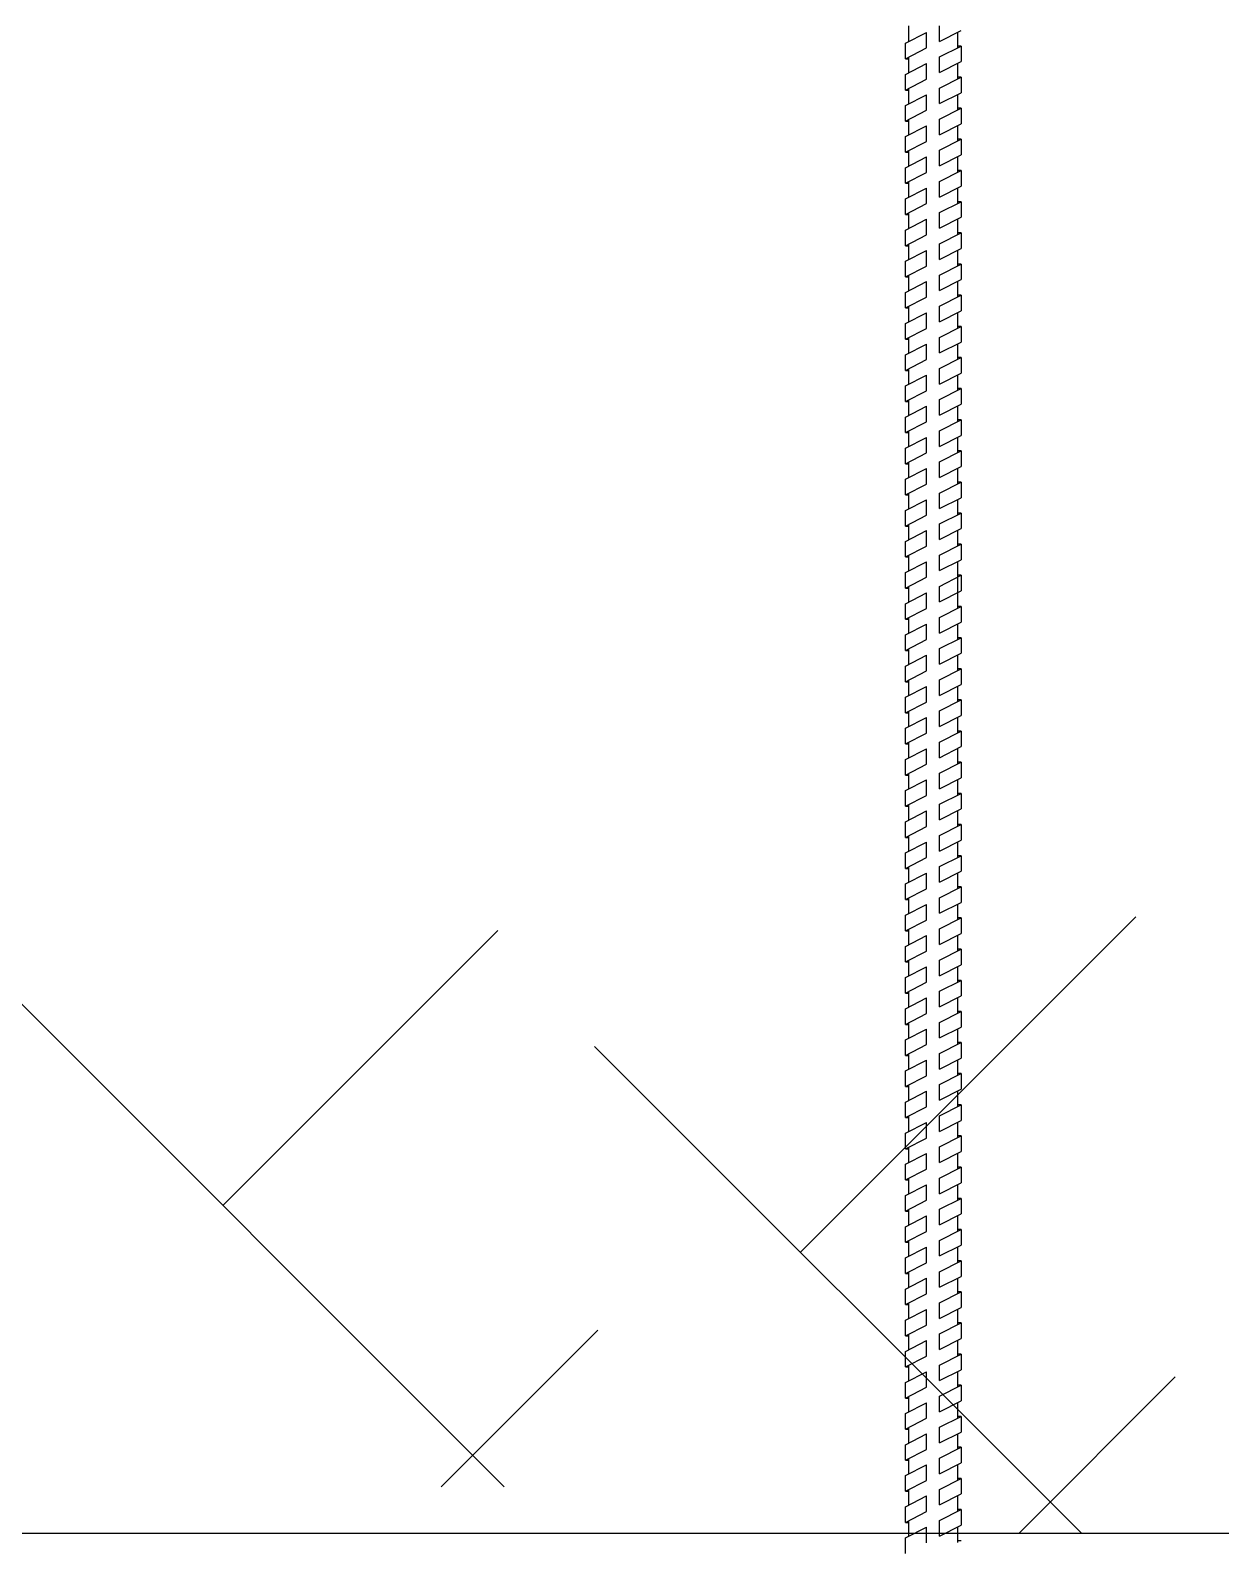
# Model space of a CAD drawing. Header units: millimetres. Extents: x -1985 to 969, y 203 to 500.
# Drawn here: x -1873.36 to -1862.67, y 338.71 to 352.4 of the extents above; entities that cross this region are included whole.
import ezdxf

# ---------------------------------------------------------------- set-up
doc = ezdxf.new("R2010")
doc.units = ezdxf.units.MM
doc.layers.add('А_1500_90', color=7, linetype='Continuous')

msp = doc.modelspace()

# ---------------------------------------------------------------- linework, layer by layer
for p, q in [((-1869.103, 339.31), (-1874.103, 344.31)), ((-1871.631, 341.839), (-1869.16, 344.31)), ((-1866.442, 341.419), (-1863.428, 344.433)), ((-1863.914, 338.891), (-1868.291, 343.268)), ((-1869.67, 339.31), (-1868.264, 340.716)), ((-1864.48, 338.891), (-1863.074, 340.297)), ((-1867.248, 338.891), (-1880.085, 338.891)), ((-1794.595, 338.891), (-1867.248, 338.891))]:
    msp.add_line(p, q)
at = {"layer": 'А_1500_90'}
for p, q in [((-1865.499, 352.285), (-1865.309, 352.382)), ((-1865.469, 352.3), (-1865.469, 352.44)), ((-1865.309, 352.242), (-1865.309, 352.382)), ((-1865.192, 352.301), (-1865.192, 352.441)), ((-1865.192, 352.301), (-1864.999, 352.399)), ((-1865.029, 352.244), (-1865.029, 352.384)), ((-1865.499, 352.145), (-1865.499, 352.285)), ((-1865.499, 352.145), (-1865.309, 352.242)), ((-1865.192, 352.161), (-1864.999, 352.259)), ((-1864.999, 352.259), (-1865.029, 352.259)), ((-1864.999, 352.259), (-1864.999, 352.119)), ((-1865.499, 352.145), (-1865.469, 352.145)), ((-1865.469, 352.02), (-1865.469, 352.16)), ((-1865.192, 352.021), (-1865.192, 352.161)), ((-1865.192, 352.021), (-1864.999, 352.119)), ((-1865.029, 351.965), (-1865.029, 352.104)), ((-1865.499, 352.004), (-1865.309, 352.101)), ((-1865.499, 351.864), (-1865.499, 352.004)), ((-1865.309, 351.961), (-1865.309, 352.101)), ((-1865.192, 351.882), (-1864.999, 351.98)), ((-1864.999, 351.98), (-1865.029, 351.98)), ((-1864.999, 351.98), (-1864.999, 351.84)), ((-1865.499, 351.864), (-1865.309, 351.961)), ((-1865.499, 351.864), (-1865.469, 351.864)), ((-1865.469, 351.741), (-1865.469, 351.88)), ((-1865.192, 351.742), (-1865.192, 351.882)), ((-1865.192, 351.742), (-1864.999, 351.84)), ((-1865.499, 351.725), (-1865.309, 351.822)), ((-1865.499, 351.585), (-1865.499, 351.725)), ((-1865.309, 351.682), (-1865.309, 351.822)), ((-1865.192, 351.602), (-1864.999, 351.7)), ((-1865.029, 351.685), (-1865.029, 351.825)), ((-1864.999, 351.7), (-1865.029, 351.7)), ((-1864.999, 351.7), (-1864.999, 351.56)), ((-1865.499, 351.585), (-1865.309, 351.682)), ((-1865.499, 351.585), (-1865.469, 351.585)), ((-1865.469, 351.46), (-1865.469, 351.601)), ((-1865.192, 351.462), (-1865.192, 351.602)), ((-1865.192, 351.462), (-1864.999, 351.56)), ((-1865.499, 351.445), (-1865.309, 351.542)), ((-1865.499, 351.305), (-1865.499, 351.445)), ((-1865.309, 351.402), (-1865.309, 351.542)), ((-1865.192, 351.322), (-1864.999, 351.421)), ((-1865.029, 351.405), (-1865.029, 351.545)), ((-1864.999, 351.421), (-1865.029, 351.421)), ((-1864.999, 351.421), (-1864.999, 351.281)), ((-1865.499, 351.305), (-1865.309, 351.402)), ((-1865.499, 351.305), (-1865.469, 351.305)), ((-1865.469, 351.181), (-1865.469, 351.32)), ((-1865.192, 351.182), (-1865.192, 351.322)), ((-1865.499, 351.166), (-1865.309, 351.263)), ((-1865.499, 351.026), (-1865.499, 351.166)), ((-1865.309, 351.123), (-1865.309, 351.263)), ((-1865.192, 351.182), (-1864.999, 351.281)), ((-1865.029, 351.125), (-1865.029, 351.265)), ((-1865.499, 351.026), (-1865.309, 351.123)), ((-1865.499, 351.026), (-1865.469, 351.026)), ((-1865.469, 350.901), (-1865.469, 351.041)), ((-1865.192, 351.042), (-1864.999, 351.14)), ((-1865.192, 350.902), (-1865.192, 351.042)), ((-1864.999, 351.14), (-1865.029, 351.14)), ((-1864.999, 351.14), (-1864.999, 351)), ((-1865.499, 350.886), (-1865.309, 350.983)), ((-1865.499, 350.746), (-1865.499, 350.886)), ((-1865.309, 350.843), (-1865.309, 350.983)), ((-1865.192, 350.902), (-1864.999, 351)), ((-1865.029, 350.845), (-1865.029, 350.985)), ((-1865.499, 350.746), (-1865.309, 350.843)), ((-1865.499, 350.746), (-1865.469, 350.746)), ((-1865.469, 350.621), (-1865.469, 350.761)), ((-1865.192, 350.762), (-1864.999, 350.86)), ((-1865.192, 350.622), (-1865.192, 350.762)), ((-1864.999, 350.86), (-1865.029, 350.86)), ((-1864.999, 350.86), (-1864.999, 350.72)), ((-1865.499, 350.605), (-1865.309, 350.702)), ((-1865.499, 350.465), (-1865.499, 350.605)), ((-1865.309, 350.562), (-1865.309, 350.702)), ((-1865.192, 350.622), (-1864.999, 350.72)), ((-1865.029, 350.565), (-1865.029, 350.705)), ((-1865.499, 350.465), (-1865.309, 350.562)), ((-1865.499, 350.465), (-1865.469, 350.465)), ((-1865.469, 350.34), (-1865.469, 350.481)), ((-1865.192, 350.482), (-1864.999, 350.58)), ((-1865.192, 350.342), (-1865.192, 350.482)), ((-1864.999, 350.58), (-1865.029, 350.58)), ((-1864.999, 350.58), (-1864.999, 350.44)), ((-1865.499, 350.325), (-1865.309, 350.422)), ((-1865.499, 350.185), (-1865.499, 350.325)), ((-1865.309, 350.282), (-1865.309, 350.422)), ((-1865.192, 350.342), (-1864.999, 350.44)), ((-1865.029, 350.284), (-1865.029, 350.425)), ((-1865.499, 350.185), (-1865.309, 350.282)), ((-1865.469, 350.06), (-1865.469, 350.2)), ((-1865.192, 350.201), (-1864.999, 350.3)), ((-1865.192, 350.061), (-1865.192, 350.201)), ((-1864.999, 350.3), (-1865.029, 350.3)), ((-1864.999, 350.3), (-1864.999, 350.16)), ((-1865.499, 350.185), (-1865.469, 350.185)), ((-1865.499, 350.045), (-1865.309, 350.142)), ((-1865.309, 350.002), (-1865.309, 350.142)), ((-1865.192, 350.061), (-1864.999, 350.16)), ((-1865.029, 350.004), (-1865.029, 350.144)), ((-1865.499, 349.905), (-1865.499, 350.045)), ((-1865.499, 349.905), (-1865.309, 350.002)), ((-1865.469, 349.78), (-1865.469, 349.92)), ((-1865.192, 349.921), (-1864.999, 350.019)), ((-1865.192, 349.781), (-1865.192, 349.921)), ((-1864.999, 350.019), (-1865.029, 350.019)), ((-1864.999, 350.019), (-1864.999, 349.879)), ((-1865.499, 349.905), (-1865.469, 349.905)), ((-1865.499, 349.765), (-1865.309, 349.862)), ((-1865.309, 349.722), (-1865.309, 349.862)), ((-1865.192, 349.781), (-1864.999, 349.879)), ((-1865.029, 349.724), (-1865.029, 349.864)), ((-1865.499, 349.625), (-1865.499, 349.765)), ((-1865.499, 349.625), (-1865.309, 349.722)), ((-1865.469, 349.499), (-1865.469, 349.64)), ((-1865.192, 349.641), (-1864.999, 349.739)), ((-1865.192, 349.501), (-1865.192, 349.641)), ((-1864.999, 349.739), (-1865.029, 349.739)), ((-1864.999, 349.739), (-1864.999, 349.599)), ((-1865.499, 349.625), (-1865.469, 349.625)), ((-1865.499, 349.484), (-1865.309, 349.581)), ((-1865.309, 349.441), (-1865.309, 349.581)), ((-1865.192, 349.501), (-1864.999, 349.599)), ((-1865.029, 349.443), (-1865.029, 349.584)), ((-1865.499, 349.344), (-1865.499, 349.484)), ((-1865.499, 349.344), (-1865.309, 349.441)), ((-1865.192, 349.361), (-1864.999, 349.459)), ((-1864.999, 349.459), (-1865.029, 349.459)), ((-1864.999, 349.459), (-1864.999, 349.319)), ((-1865.499, 349.344), (-1865.469, 349.344)), ((-1865.499, 349.204), (-1865.309, 349.301)), ((-1865.469, 349.219), (-1865.469, 349.359)), ((-1865.309, 349.161), (-1865.309, 349.301)), ((-1865.192, 349.221), (-1865.192, 349.361)), ((-1865.192, 349.221), (-1864.999, 349.319)), ((-1865.029, 349.164), (-1865.029, 349.303)), ((-1865.499, 349.064), (-1865.499, 349.204)), ((-1865.499, 349.064), (-1865.309, 349.161)), ((-1865.192, 349.081), (-1864.999, 349.18)), ((-1864.999, 349.18), (-1865.029, 349.18)), ((-1864.999, 349.18), (-1864.999, 349.04)), ((-1865.499, 349.064), (-1865.469, 349.064)), ((-1865.499, 348.925), (-1865.309, 349.022)), ((-1865.469, 348.94), (-1865.469, 349.079)), ((-1865.309, 348.882), (-1865.309, 349.022)), ((-1865.192, 348.941), (-1865.192, 349.081)), ((-1865.192, 348.941), (-1864.999, 349.04)), ((-1865.029, 348.884), (-1865.029, 349.024)), ((-1865.499, 348.785), (-1865.499, 348.925)), ((-1865.499, 348.785), (-1865.309, 348.882)), ((-1865.192, 348.801), (-1864.999, 348.9)), ((-1864.999, 348.9), (-1865.029, 348.9)), ((-1864.999, 348.9), (-1864.999, 348.76)), ((-1865.499, 348.785), (-1865.469, 348.785)), ((-1865.499, 348.645), (-1865.309, 348.742)), ((-1865.469, 348.66), (-1865.469, 348.8)), ((-1865.309, 348.602), (-1865.309, 348.742)), ((-1865.192, 348.661), (-1865.192, 348.801)), ((-1865.192, 348.661), (-1864.999, 348.76)), ((-1865.029, 348.605), (-1865.029, 348.744)), ((-1865.499, 348.505), (-1865.499, 348.645)), ((-1865.499, 348.505), (-1865.309, 348.602)), ((-1865.192, 348.522), (-1864.999, 348.62)), ((-1864.999, 348.62), (-1865.029, 348.62)), ((-1864.999, 348.62), (-1864.999, 348.48)), ((-1865.499, 348.505), (-1865.469, 348.505)), ((-1865.499, 348.365), (-1865.309, 348.462)), ((-1865.469, 348.381), (-1865.469, 348.52)), ((-1865.309, 348.322), (-1865.309, 348.462)), ((-1865.192, 348.382), (-1865.192, 348.522)), ((-1865.192, 348.382), (-1864.999, 348.48)), ((-1865.029, 348.325), (-1865.029, 348.465)), ((-1865.499, 348.225), (-1865.499, 348.365)), ((-1865.499, 348.225), (-1865.309, 348.322)), ((-1865.192, 348.242), (-1864.999, 348.34)), ((-1864.999, 348.34), (-1865.029, 348.34)), ((-1864.999, 348.34), (-1864.999, 348.2)), ((-1865.499, 348.225), (-1865.469, 348.225)), ((-1865.499, 348.085), (-1865.309, 348.182)), ((-1865.469, 348.1), (-1865.469, 348.241)), ((-1865.309, 348.042), (-1865.309, 348.182)), ((-1865.192, 348.102), (-1865.192, 348.242)), ((-1865.192, 348.102), (-1864.999, 348.2)), ((-1865.029, 348.047), (-1865.029, 348.185)), ((-1865.499, 347.945), (-1865.499, 348.085)), ((-1865.499, 347.945), (-1865.309, 348.042)), ((-1865.192, 347.964), (-1864.999, 348.062)), ((-1864.999, 348.062), (-1865.029, 348.062)), ((-1864.999, 348.062), (-1864.999, 347.922)), ((-1865.499, 347.945), (-1865.469, 347.945)), ((-1865.499, 347.807), (-1865.309, 347.904)), ((-1865.469, 347.823), (-1865.469, 347.96)), ((-1865.309, 347.764), (-1865.309, 347.904)), ((-1865.192, 347.824), (-1865.192, 347.964)), ((-1865.192, 347.824), (-1864.999, 347.922)), ((-1865.029, 347.767), (-1865.029, 347.907)), ((-1865.499, 347.667), (-1865.499, 347.807)), ((-1865.499, 347.667), (-1865.309, 347.764)), ((-1865.192, 347.684), (-1864.999, 347.782)), ((-1864.999, 347.782), (-1865.029, 347.782)), ((-1864.999, 347.782), (-1864.999, 347.642)), ((-1865.499, 347.667), (-1865.469, 347.667)), ((-1865.499, 347.527), (-1865.309, 347.624)), ((-1865.469, 347.542), (-1865.469, 347.683)), ((-1865.309, 347.484), (-1865.309, 347.624)), ((-1865.192, 347.544), (-1865.192, 347.684)), ((-1865.192, 347.544), (-1864.999, 347.642)), ((-1865.029, 347.206), (-1865.029, 347.627)), ((-1865.499, 347.387), (-1865.499, 347.527)), ((-1865.499, 347.387), (-1865.309, 347.484)), ((-1865.192, 347.403), (-1864.999, 347.502)), ((-1864.999, 347.502), (-1865.029, 347.502)), ((-1864.999, 347.502), (-1864.999, 347.362)), ((-1865.499, 347.387), (-1865.469, 347.387)), ((-1865.499, 347.247), (-1865.309, 347.344)), ((-1865.469, 347.262), (-1865.469, 347.402)), ((-1865.309, 347.204), (-1865.309, 347.344)), ((-1865.192, 347.263), (-1865.192, 347.403)), ((-1865.192, 347.263), (-1864.999, 347.362)), ((-1865.499, 347.107), (-1865.499, 347.247)), ((-1865.499, 347.107), (-1865.309, 347.204)), ((-1865.192, 347.123), (-1864.999, 347.222)), ((-1864.999, 347.222), (-1865.029, 347.222)), ((-1864.999, 347.222), (-1864.999, 347.082)), ((-1865.499, 347.107), (-1865.469, 347.107)), ((-1865.499, 346.967), (-1865.309, 347.064)), ((-1865.469, 346.982), (-1865.469, 347.122)), ((-1865.309, 346.924), (-1865.309, 347.064)), ((-1865.192, 346.983), (-1865.192, 347.123)), ((-1865.192, 346.983), (-1864.999, 347.082)), ((-1865.029, 346.926), (-1865.029, 347.066)), ((-1865.499, 346.827), (-1865.499, 346.967)), ((-1865.499, 346.827), (-1865.309, 346.924)), ((-1865.192, 346.843), (-1864.999, 346.941)), ((-1864.999, 346.941), (-1865.029, 346.941)), ((-1864.999, 346.941), (-1864.999, 346.801)), ((-1865.499, 346.827), (-1865.469, 346.827)), ((-1865.499, 346.686), (-1865.309, 346.783)), ((-1865.469, 346.702), (-1865.469, 346.842)), ((-1865.309, 346.643), (-1865.309, 346.783)), ((-1865.192, 346.703), (-1865.192, 346.843)), ((-1865.192, 346.703), (-1864.999, 346.801)), ((-1865.029, 346.646), (-1865.029, 346.786)), ((-1865.499, 346.546), (-1865.499, 346.686)), ((-1865.499, 346.546), (-1865.309, 346.643)), ((-1865.192, 346.563), (-1864.999, 346.661)), ((-1864.999, 346.661), (-1865.029, 346.661)), ((-1864.999, 346.661), (-1864.999, 346.521)), ((-1865.499, 346.546), (-1865.469, 346.546)), ((-1865.499, 346.406), (-1865.309, 346.503)), ((-1865.469, 346.421), (-1865.469, 346.562)), ((-1865.309, 346.363), (-1865.309, 346.503)), ((-1865.192, 346.423), (-1865.192, 346.563)), ((-1865.192, 346.423), (-1864.999, 346.521)), ((-1865.029, 346.366), (-1865.029, 346.506)), ((-1865.499, 346.266), (-1865.499, 346.406)), ((-1865.499, 346.266), (-1865.309, 346.363)), ((-1865.192, 346.284), (-1864.999, 346.382)), ((-1864.999, 346.382), (-1865.029, 346.382)), ((-1864.999, 346.382), (-1864.999, 346.242)), ((-1865.499, 346.266), (-1865.469, 346.266)), ((-1865.499, 346.127), (-1865.309, 346.224)), ((-1865.469, 346.142), (-1865.469, 346.281)), ((-1865.309, 346.084), (-1865.309, 346.224)), ((-1865.192, 346.144), (-1865.192, 346.284)), ((-1865.192, 346.144), (-1864.999, 346.242)), ((-1865.029, 346.086), (-1865.029, 346.226)), ((-1865.499, 345.987), (-1865.499, 346.127)), ((-1865.499, 345.987), (-1865.309, 346.084)), ((-1865.192, 346.003), (-1864.999, 346.102)), ((-1864.999, 346.102), (-1865.029, 346.102)), ((-1864.999, 346.102), (-1864.999, 345.962)), ((-1865.499, 345.987), (-1865.469, 345.987)), ((-1865.499, 345.847), (-1865.309, 345.944)), ((-1865.469, 345.862), (-1865.469, 346.002)), ((-1865.309, 345.804), (-1865.309, 345.944)), ((-1865.192, 345.863), (-1865.192, 346.003)), ((-1865.192, 345.863), (-1864.999, 345.962)), ((-1865.029, 345.807), (-1865.029, 345.946)), ((-1865.499, 345.707), (-1865.499, 345.847)), ((-1865.192, 345.724), (-1864.999, 345.822)), ((-1864.999, 345.822), (-1865.029, 345.822)), ((-1864.999, 345.822), (-1864.999, 345.682)), ((-1865.499, 345.707), (-1865.309, 345.804)), ((-1865.499, 345.707), (-1865.469, 345.707)), ((-1865.469, 345.583), (-1865.469, 345.722)), ((-1865.192, 345.584), (-1865.192, 345.724)), ((-1865.192, 345.584), (-1864.999, 345.682)), ((-1865.499, 345.567), (-1865.309, 345.664)), ((-1865.499, 345.427), (-1865.499, 345.567)), ((-1865.309, 345.524), (-1865.309, 345.664)), ((-1865.192, 345.444), (-1864.999, 345.542)), ((-1865.029, 345.527), (-1865.029, 345.667)), ((-1864.999, 345.542), (-1865.029, 345.542)), ((-1864.999, 345.542), (-1864.999, 345.402)), ((-1865.499, 345.427), (-1865.309, 345.524)), ((-1865.499, 345.427), (-1865.469, 345.427)), ((-1865.469, 345.302), (-1865.469, 345.443)), ((-1865.192, 345.304), (-1865.192, 345.444)), ((-1865.192, 345.304), (-1864.999, 345.402)), ((-1865.499, 345.287), (-1865.309, 345.384)), ((-1865.499, 345.147), (-1865.499, 345.287)), ((-1865.309, 345.244), (-1865.309, 345.384)), ((-1865.192, 345.164), (-1864.999, 345.262)), ((-1865.029, 345.247), (-1865.029, 345.387)), ((-1864.999, 345.262), (-1865.029, 345.262)), ((-1864.999, 345.262), (-1864.999, 345.122)), ((-1865.499, 345.147), (-1865.309, 345.244)), ((-1865.499, 345.147), (-1865.469, 345.147)), ((-1865.469, 345.023), (-1865.469, 345.162)), ((-1865.192, 345.024), (-1865.192, 345.164)), ((-1865.192, 345.024), (-1864.999, 345.122)), ((-1865.499, 345.008), (-1865.309, 345.105)), ((-1865.499, 344.868), (-1865.499, 345.008)), ((-1865.309, 344.965), (-1865.309, 345.105)), ((-1865.029, 344.967), (-1865.029, 345.107)), ((-1865.499, 344.868), (-1865.309, 344.965)), ((-1865.499, 344.868), (-1865.469, 344.868)), ((-1865.469, 344.743), (-1865.469, 344.883)), ((-1865.192, 344.884), (-1864.999, 344.982)), ((-1865.192, 344.744), (-1865.192, 344.884)), ((-1864.999, 344.982), (-1865.029, 344.982)), ((-1864.999, 344.982), (-1864.999, 344.842)), ((-1865.499, 344.728), (-1865.309, 344.824)), ((-1865.499, 344.588), (-1865.499, 344.728)), ((-1865.309, 344.684), (-1865.309, 344.824)), ((-1865.192, 344.744), (-1864.999, 344.842)), ((-1865.029, 344.687), (-1865.029, 344.827)), ((-1865.499, 344.588), (-1865.309, 344.684)), ((-1865.499, 344.588), (-1865.469, 344.588)), ((-1865.469, 344.463), (-1865.469, 344.603)), ((-1865.192, 344.604), (-1864.999, 344.702)), ((-1865.192, 344.464), (-1865.192, 344.604)), ((-1864.999, 344.702), (-1865.029, 344.702)), ((-1864.999, 344.702), (-1864.999, 344.562)), ((-1865.499, 344.447), (-1865.309, 344.544)), ((-1865.499, 344.307), (-1865.499, 344.447)), ((-1865.309, 344.404), (-1865.309, 344.544)), ((-1865.192, 344.464), (-1864.999, 344.562)), ((-1865.029, 344.407), (-1865.029, 344.547)), ((-1865.499, 344.307), (-1865.309, 344.404)), ((-1865.499, 344.307), (-1865.469, 344.307)), ((-1865.469, 344.182), (-1865.469, 344.323)), ((-1865.192, 344.324), (-1864.999, 344.422)), ((-1865.192, 344.184), (-1865.192, 344.324)), ((-1864.999, 344.422), (-1865.029, 344.422)), ((-1864.999, 344.422), (-1864.999, 344.282)), ((-1865.499, 344.167), (-1865.309, 344.264)), ((-1865.499, 344.027), (-1865.499, 344.167)), ((-1865.309, 344.124), (-1865.309, 344.264)), ((-1865.192, 344.184), (-1864.999, 344.282)), ((-1865.029, 344.126), (-1865.029, 344.267)), ((-1865.499, 344.027), (-1865.309, 344.124)), ((-1865.499, 344.027), (-1865.469, 344.027)), ((-1865.469, 343.902), (-1865.469, 344.042)), ((-1865.192, 344.043), (-1864.999, 344.141)), ((-1865.192, 343.903), (-1865.192, 344.043)), ((-1864.999, 344.141), (-1865.029, 344.141)), ((-1864.999, 344.141), (-1864.999, 344.001)), ((-1865.499, 343.887), (-1865.309, 343.984)), ((-1865.309, 343.844), (-1865.309, 343.984)), ((-1865.192, 343.903), (-1864.999, 344.001)), ((-1865.029, 343.846), (-1865.029, 343.986)), ((-1865.499, 343.747), (-1865.499, 343.887)), ((-1865.499, 343.747), (-1865.309, 343.844)), ((-1865.469, 343.622), (-1865.469, 343.762)), ((-1865.192, 343.763), (-1864.999, 343.861)), ((-1865.192, 343.623), (-1865.192, 343.763)), ((-1864.999, 343.861), (-1865.029, 343.861)), ((-1864.999, 343.861), (-1864.999, 343.721)), ((-1865.499, 343.747), (-1865.469, 343.747)), ((-1865.499, 343.606), (-1865.309, 343.703)), ((-1865.309, 343.563), (-1865.309, 343.703)), ((-1865.192, 343.623), (-1864.999, 343.721)), ((-1865.029, 343.567), (-1865.029, 343.706)), ((-1865.499, 343.466), (-1865.499, 343.606)), ((-1865.499, 343.466), (-1865.309, 343.563)), ((-1865.469, 343.343), (-1865.469, 343.482)), ((-1865.192, 343.484), (-1864.999, 343.582)), ((-1865.192, 343.344), (-1865.192, 343.484)), ((-1864.999, 343.582), (-1865.029, 343.582)), ((-1864.999, 343.582), (-1864.999, 343.442)), ((-1865.499, 343.466), (-1865.469, 343.466)), ((-1865.499, 343.327), (-1865.309, 343.424)), ((-1865.309, 343.284), (-1865.309, 343.424)), ((-1865.192, 343.344), (-1864.999, 343.442)), ((-1865.029, 343.287), (-1865.029, 343.427)), ((-1865.499, 343.187), (-1865.499, 343.327)), ((-1865.499, 343.187), (-1865.309, 343.284)), ((-1865.192, 343.204), (-1864.999, 343.302)), ((-1864.999, 343.302), (-1865.029, 343.302)), ((-1864.999, 343.302), (-1864.999, 343.162)), ((-1865.499, 343.187), (-1865.469, 343.187)), ((-1865.499, 343.047), (-1865.309, 343.144)), ((-1865.469, 343.062), (-1865.469, 343.203)), ((-1865.309, 343.004), (-1865.309, 343.144)), ((-1865.192, 343.064), (-1865.192, 343.204)), ((-1865.192, 343.064), (-1864.999, 343.162)), ((-1865.029, 343.007), (-1865.029, 343.147)), ((-1865.499, 342.907), (-1865.499, 343.047)), ((-1865.499, 342.907), (-1865.309, 343.004)), ((-1865.192, 342.924), (-1864.999, 343.023)), ((-1864.999, 343.023), (-1865.029, 343.023)), ((-1864.999, 343.023), (-1864.999, 342.883)), ((-1865.499, 342.907), (-1865.469, 342.907)), ((-1865.499, 342.768), (-1865.309, 342.865)), ((-1865.469, 342.783), (-1865.469, 342.922)), ((-1865.309, 342.725), (-1865.309, 342.865)), ((-1865.192, 342.784), (-1865.192, 342.924)), ((-1865.192, 342.784), (-1864.999, 342.883)), ((-1865.029, 342.727), (-1865.029, 342.867)), ((-1865.499, 342.628), (-1865.499, 342.768)), ((-1865.499, 342.628), (-1865.309, 342.725)), ((-1865.192, 342.644), (-1864.999, 342.742)), ((-1864.999, 342.742), (-1865.029, 342.742)), ((-1864.999, 342.742), (-1864.999, 342.602)), ((-1865.499, 342.628), (-1865.469, 342.628)), ((-1865.499, 342.488), (-1865.309, 342.584)), ((-1865.469, 342.503), (-1865.469, 342.643)), ((-1865.309, 342.444), (-1865.309, 342.584)), ((-1865.192, 342.504), (-1865.192, 342.644)), ((-1865.192, 342.504), (-1864.999, 342.602)), ((-1865.029, 342.447), (-1865.029, 342.587)), ((-1865.499, 342.348), (-1865.499, 342.488)), ((-1865.499, 342.348), (-1865.309, 342.444)), ((-1865.192, 342.364), (-1864.999, 342.463)), ((-1864.999, 342.463), (-1865.029, 342.463)), ((-1864.999, 342.463), (-1864.999, 342.323)), ((-1865.499, 342.348), (-1865.469, 342.348)), ((-1865.499, 342.208), (-1865.309, 342.305)), ((-1865.469, 342.223), (-1865.469, 342.363)), ((-1865.309, 342.165), (-1865.309, 342.305)), ((-1865.192, 342.224), (-1865.192, 342.364)), ((-1865.192, 342.224), (-1864.999, 342.323)), ((-1865.029, 342.167), (-1865.029, 342.307)), ((-1865.499, 342.068), (-1865.499, 342.208)), ((-1865.499, 342.068), (-1865.309, 342.165)), ((-1865.192, 342.084), (-1864.999, 342.182)), ((-1864.999, 342.182), (-1865.029, 342.182)), ((-1864.999, 342.182), (-1864.999, 342.042)), ((-1865.499, 342.068), (-1865.469, 342.068)), ((-1865.499, 341.928), (-1865.309, 342.025)), ((-1865.469, 341.943), (-1865.469, 342.083)), ((-1865.309, 341.885), (-1865.309, 342.025)), ((-1865.192, 341.944), (-1865.192, 342.084)), ((-1865.192, 341.944), (-1864.999, 342.042)), ((-1865.029, 341.887), (-1865.029, 342.027)), ((-1865.499, 341.788), (-1865.499, 341.928)), ((-1865.499, 341.788), (-1865.309, 341.885)), ((-1865.192, 341.804), (-1864.999, 341.902)), ((-1864.999, 341.902), (-1865.029, 341.902)), ((-1864.999, 341.902), (-1864.999, 341.762)), ((-1865.499, 341.788), (-1865.469, 341.788)), ((-1865.499, 341.647), (-1865.309, 341.744)), ((-1865.469, 341.663), (-1865.469, 341.803)), ((-1865.309, 341.604), (-1865.309, 341.744)), ((-1865.192, 341.664), (-1865.192, 341.804)), ((-1865.192, 341.664), (-1864.999, 341.762)), ((-1865.029, 341.607), (-1865.029, 341.747)), ((-1865.499, 341.507), (-1865.499, 341.647)), ((-1865.499, 341.507), (-1865.309, 341.604)), ((-1865.192, 341.524), (-1864.999, 341.622)), ((-1864.999, 341.622), (-1865.029, 341.622)), ((-1864.999, 341.622), (-1864.999, 341.482)), ((-1865.499, 341.507), (-1865.469, 341.507)), ((-1865.499, 341.367), (-1865.309, 341.464)), ((-1865.469, 341.382), (-1865.469, 341.523)), ((-1865.309, 341.324), (-1865.309, 341.464)), ((-1865.192, 341.384), (-1865.192, 341.524)), ((-1865.192, 341.384), (-1864.999, 341.482)), ((-1865.029, 341.326), (-1865.029, 341.467)), ((-1865.499, 341.227), (-1865.499, 341.367)), ((-1865.499, 341.227), (-1865.309, 341.324)), ((-1865.192, 341.243), (-1864.999, 341.341)), ((-1864.999, 341.341), (-1865.029, 341.341)), ((-1864.999, 341.341), (-1864.999, 341.201)), ((-1865.499, 341.227), (-1865.469, 341.227)), ((-1865.499, 341.087), (-1865.309, 341.184)), ((-1865.469, 341.102), (-1865.469, 341.242)), ((-1865.309, 341.044), (-1865.309, 341.184)), ((-1865.192, 341.103), (-1865.192, 341.243)), ((-1865.192, 341.103), (-1864.999, 341.201)), ((-1865.029, 341.046), (-1865.029, 341.186)), ((-1865.499, 340.947), (-1865.499, 341.087)), ((-1865.499, 340.947), (-1865.309, 341.044)), ((-1865.192, 340.963), (-1864.999, 341.061)), ((-1864.999, 341.061), (-1865.029, 341.061)), ((-1864.999, 341.061), (-1864.999, 340.921)), ((-1865.499, 340.947), (-1865.469, 340.947)), ((-1865.499, 340.807), (-1865.309, 340.903)), ((-1865.469, 340.822), (-1865.469, 340.962)), ((-1865.309, 340.763), (-1865.309, 340.903)), ((-1865.192, 340.823), (-1865.192, 340.963)), ((-1865.192, 340.823), (-1864.999, 340.921)), ((-1865.029, 340.767), (-1865.029, 340.906)), ((-1865.499, 340.667), (-1865.499, 340.807)), ((-1865.499, 340.667), (-1865.309, 340.763)), ((-1865.192, 340.684), (-1864.999, 340.782)), ((-1864.999, 340.782), (-1865.029, 340.782)), ((-1864.999, 340.782), (-1864.999, 340.642)), ((-1865.499, 340.667), (-1865.469, 340.667)), ((-1865.499, 340.527), (-1865.309, 340.624)), ((-1865.469, 340.543), (-1865.469, 340.682)), ((-1865.309, 340.484), (-1865.309, 340.624)), ((-1865.192, 340.544), (-1865.192, 340.684)), ((-1865.192, 340.544), (-1864.999, 340.642)), ((-1865.029, 340.487), (-1865.029, 340.627)), ((-1865.499, 340.387), (-1865.499, 340.527)), ((-1865.499, 340.387), (-1865.309, 340.484)), ((-1865.192, 340.404), (-1864.999, 340.502)), ((-1864.999, 340.502), (-1865.029, 340.502)), ((-1864.999, 340.502), (-1864.999, 340.362)), ((-1865.499, 340.387), (-1865.469, 340.387)), ((-1865.499, 340.247), (-1865.309, 340.344)), ((-1865.469, 340.262), (-1865.469, 340.403)), ((-1865.309, 340.204), (-1865.309, 340.344)), ((-1865.192, 340.264), (-1865.192, 340.404)), ((-1865.192, 340.264), (-1864.999, 340.362)), ((-1865.029, 340.207), (-1865.029, 340.347)), ((-1865.499, 340.107), (-1865.499, 340.247)), ((-1865.499, 340.107), (-1865.309, 340.204)), ((-1865.192, 340.124), (-1864.999, 340.223)), ((-1864.999, 340.223), (-1865.029, 340.223)), ((-1864.999, 340.223), (-1864.999, 340.083)), ((-1865.499, 340.107), (-1865.469, 340.107)), ((-1865.499, 339.968), (-1865.309, 340.065)), ((-1865.469, 339.983), (-1865.469, 340.122)), ((-1865.309, 339.925), (-1865.309, 340.065)), ((-1865.192, 339.984), (-1865.192, 340.124)), ((-1865.192, 339.984), (-1864.999, 340.083)), ((-1865.029, 339.927), (-1865.029, 340.067)), ((-1865.499, 339.828), (-1865.499, 339.968)), ((-1865.499, 339.828), (-1865.309, 339.925)), ((-1865.192, 339.844), (-1864.999, 339.942)), ((-1864.999, 339.942), (-1865.029, 339.942)), ((-1864.999, 339.942), (-1864.999, 339.802)), ((-1865.499, 339.828), (-1865.469, 339.828)), ((-1865.499, 339.688), (-1865.309, 339.785)), ((-1865.469, 339.703), (-1865.469, 339.843)), ((-1865.309, 339.645), (-1865.309, 339.785)), ((-1865.192, 339.704), (-1865.192, 339.844)), ((-1865.192, 339.704), (-1864.999, 339.802)), ((-1865.029, 339.649), (-1865.029, 339.787)), ((-1865.499, 339.548), (-1865.499, 339.688)), ((-1865.192, 339.566), (-1864.999, 339.665)), ((-1864.999, 339.665), (-1865.029, 339.665)), ((-1864.999, 339.665), (-1864.999, 339.525)), ((-1865.499, 339.548), (-1865.309, 339.645)), ((-1865.499, 339.548), (-1865.469, 339.548)), ((-1865.469, 339.425), (-1865.469, 339.563)), ((-1865.192, 339.426), (-1865.192, 339.566)), ((-1865.192, 339.426), (-1864.999, 339.525)), ((-1865.029, 339.369), (-1865.029, 339.509)), ((-1865.499, 339.41), (-1865.309, 339.507)), ((-1865.499, 339.27), (-1865.499, 339.41)), ((-1865.309, 339.367), (-1865.309, 339.507)), ((-1865.192, 339.286), (-1864.999, 339.385)), ((-1864.999, 339.385), (-1865.029, 339.385)), ((-1864.999, 339.385), (-1864.999, 339.245)), ((-1865.499, 339.27), (-1865.309, 339.367)), ((-1865.499, 339.27), (-1865.469, 339.27)), ((-1865.469, 339.145), (-1865.469, 339.285)), ((-1865.192, 339.146), (-1865.192, 339.286)), ((-1865.192, 339.146), (-1864.999, 339.245)), ((-1865.499, 339.13), (-1865.309, 339.227)), ((-1865.499, 338.99), (-1865.499, 339.13)), ((-1865.309, 339.087), (-1865.309, 339.227)), ((-1865.192, 339.006), (-1864.999, 339.104)), ((-1865.029, 339.089), (-1865.029, 339.229)), ((-1864.999, 339.104), (-1865.029, 339.104)), ((-1864.999, 339.104), (-1864.999, 338.964)), ((-1865.499, 338.99), (-1865.309, 339.087)), ((-1865.499, 338.99), (-1865.469, 338.99)), ((-1865.469, 338.865), (-1865.469, 339.005)), ((-1865.192, 338.866), (-1865.192, 339.006)), ((-1865.192, 338.866), (-1864.999, 338.964)), ((-1865.499, 338.85), (-1865.309, 338.946)), ((-1865.499, 338.71), (-1865.499, 338.85)), ((-1865.309, 338.806), (-1865.309, 338.946)), ((-1865.029, 338.809), (-1865.029, 338.949)), ((-1864.999, 338.824), (-1865.029, 338.824))]:
    msp.add_line(p, q, dxfattribs=at)

doc.saveas('drawing.dxf')
